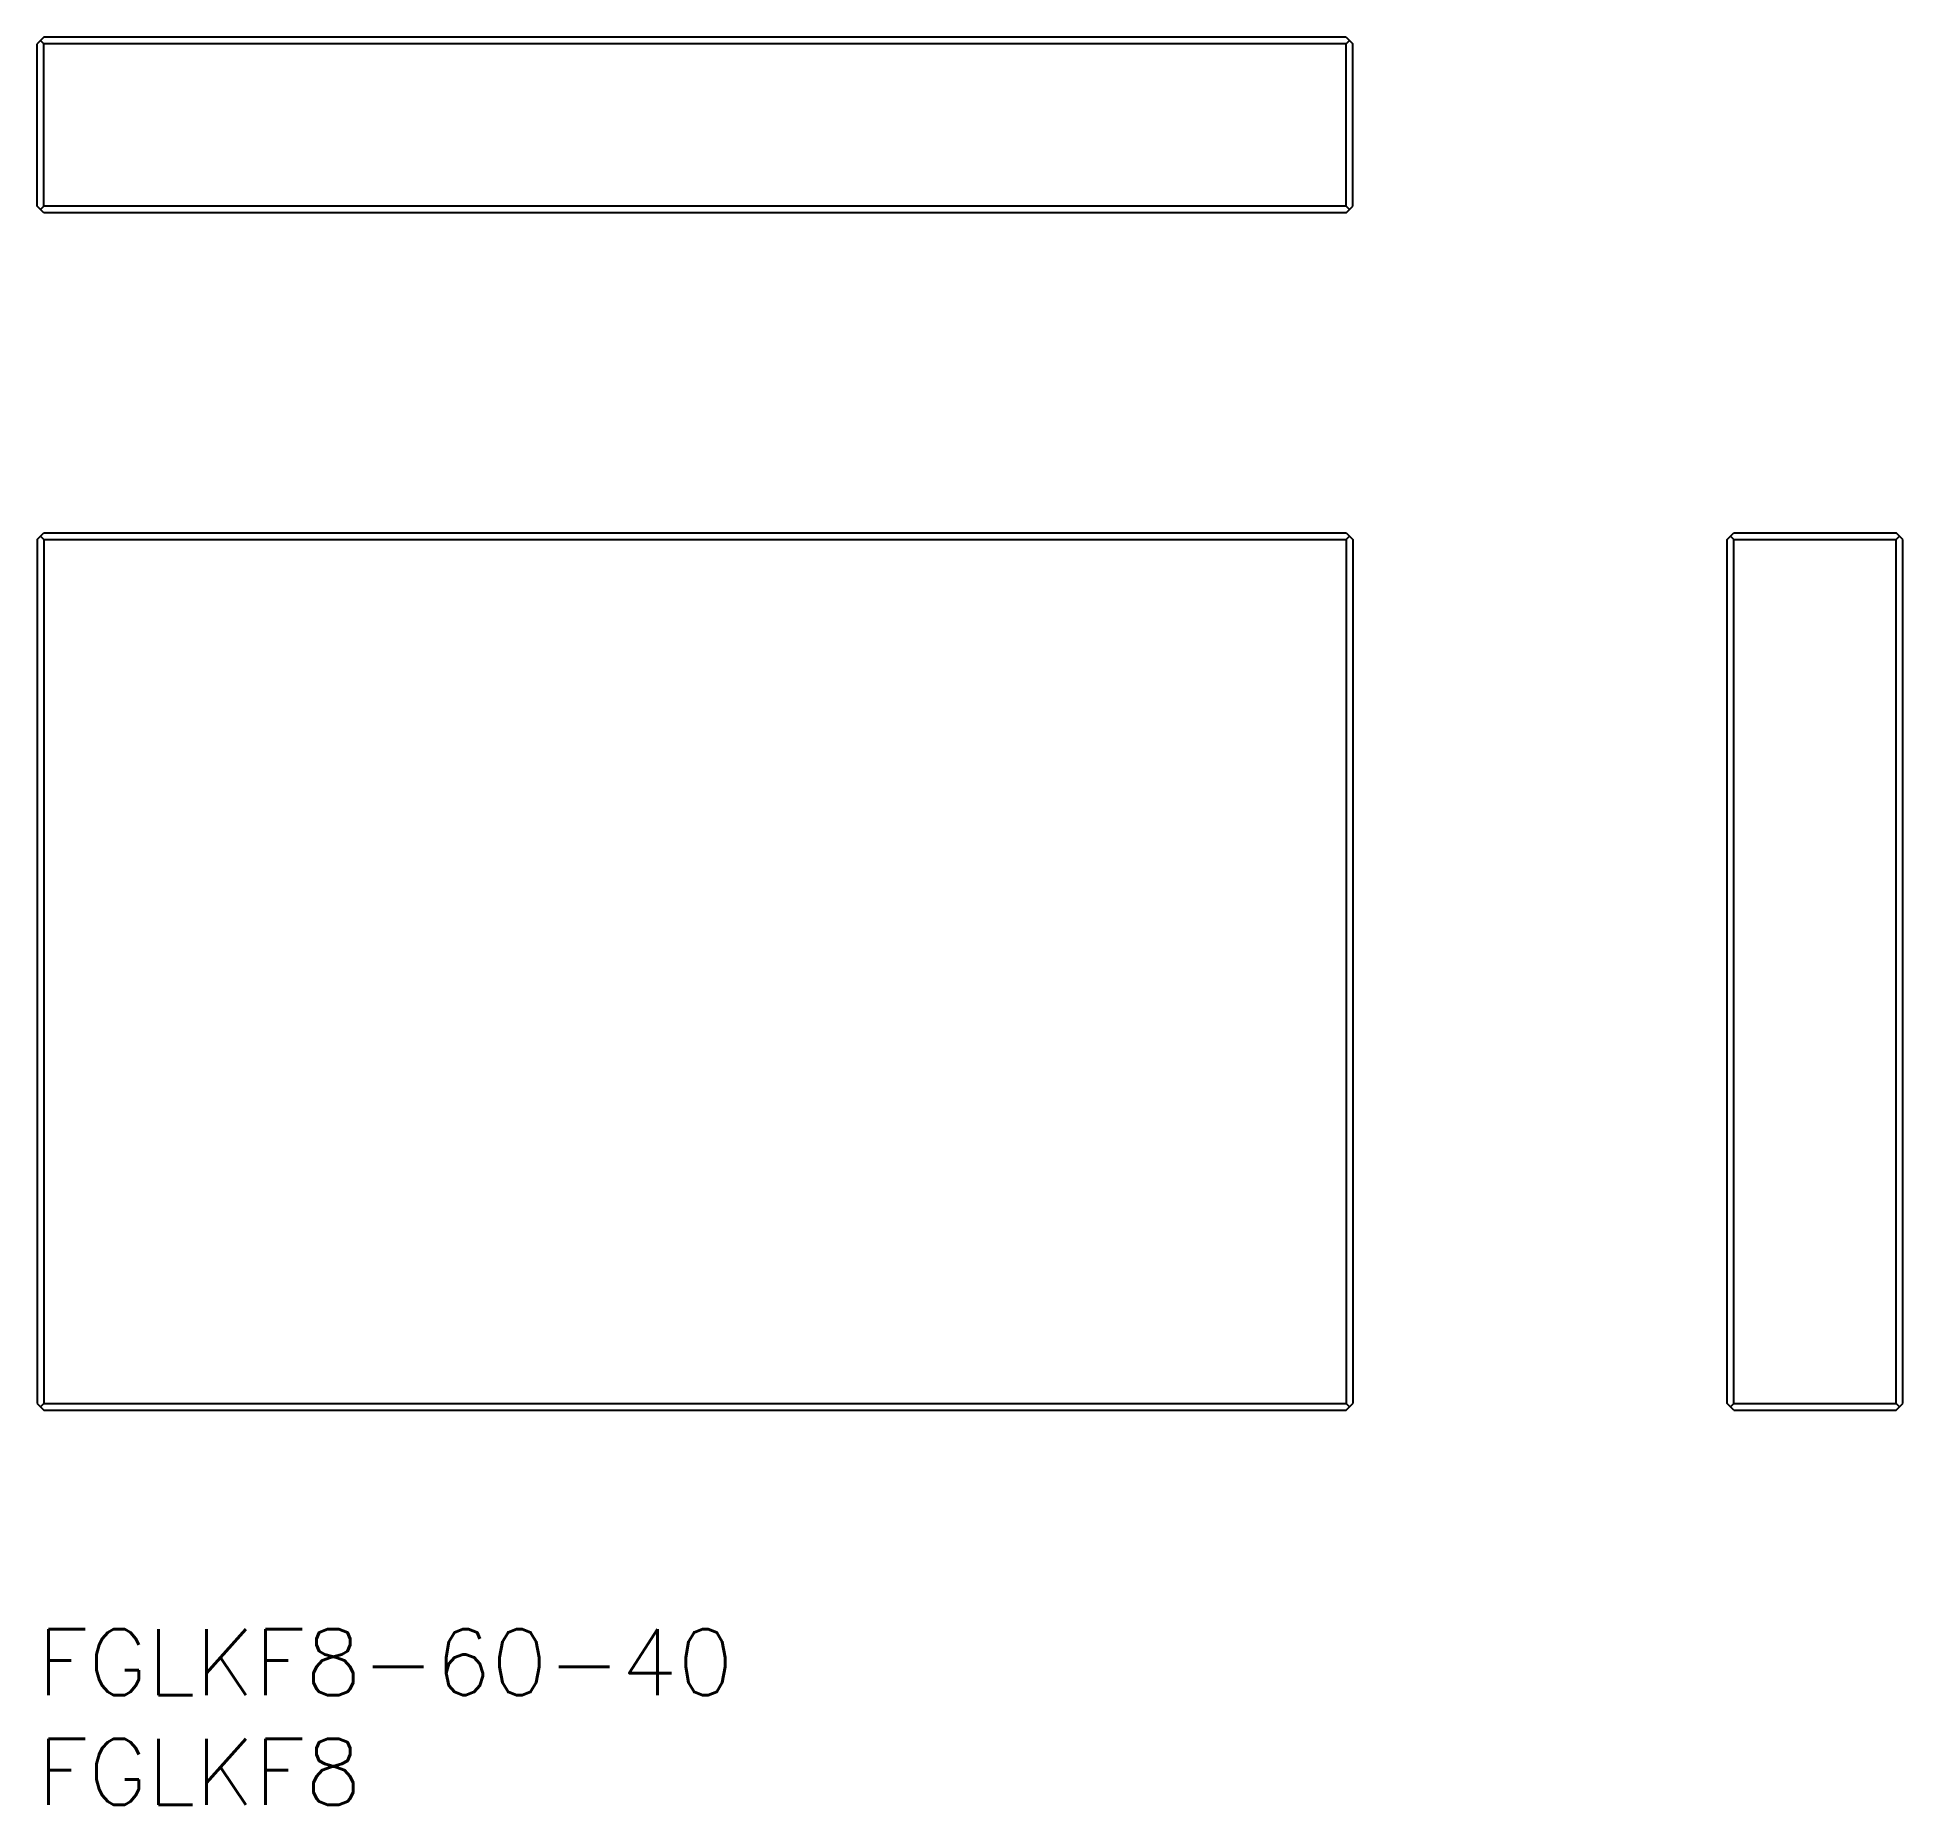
# Model space of a CAD drawing. Extents: x 0 to 85.1, y -8 to 72.6.
import ezdxf

# ---------------------------------------------------------------- set-up
doc = ezdxf.new("R2010")
doc.units = 0
doc.header["$LTSCALE"] = 0.5
doc.layers.add('MSM_CONTINUOUS', color=7, linetype='CONTINUOUS')
doc.layers.add('MSM_PART_NUMBER', color=7, linetype='CONTINUOUS')
doc.styles.get("Standard").update_dxf_attribs({"font": 'txt.shx', "height": 1, "bigfont": 'bigfont.shx'})

# ---------------------------------------------------------------- blocks, each defined once
blk = doc.blocks.new('*U14')
at = {"layer": 'MSM_PART_NUMBER'}
blk.add_text('FGLKF8-60-40', height=3, dxfattribs=at).set_placement((0, -3))
blk = doc.blocks.new('*U15')
at = {"layer": 'MSM_PART_NUMBER'}
blk.add_text('FGLKF8', height=3, dxfattribs=at).set_placement((0, -8))

msp = doc.modelspace()

# ---------------------------------------------------------------- linework, layer by layer
at = {"layer": 'MSM_CONTINUOUS'}
for p, q in [((0.3, 72.606), (0, 72.306)), ((0.3, 72.306), (0.15, 72.456)), ((59.7, 72.606), (0.3, 72.606)), ((59.7, 72.606), (60, 72.306)), ((59.7, 72.306), (59.85, 72.456)), ((0, 64.906), (0, 72.306)), ((59.7, 72.306), (0.3, 72.306)), ((0.3, 64.906), (0.3, 72.306)), ((59.7, 64.906), (59.7, 72.306)), ((60, 64.906), (60, 72.306)), ((0.3, 64.606), (0, 64.906)), ((0.3, 64.906), (0.15, 64.756)), ((59.7, 64.906), (0.3, 64.906)), ((59.7, 64.606), (60, 64.906)), ((59.7, 64.906), (59.85, 64.756)), ((59.7, 64.606), (0.3, 64.606)), ((0, 49.7), (0.3, 50)), ((0, 49.7), (0, 10.3)), ((0.3, 49.7), (0.15, 49.85)), ((0.3, 50), (59.7, 50)), ((0.3, 49.7), (59.7, 49.7)), ((0.3, 49.7), (0.3, 10.3)), ((59.7, 50), (60, 49.7)), ((59.7, 49.7), (59.85, 49.85)), ((59.7, 49.7), (59.7, 10.3)), ((60, 49.7), (60, 10.3)), ((77.079, 49.7), (77.379, 50)), ((77.079, 10.3), (77.079, 49.7)), ((77.379, 49.7), (77.229, 49.85)), ((77.379, 50), (84.779, 50)), ((77.379, 10.3), (77.379, 49.7)), ((77.379, 49.7), (84.779, 49.7)), ((85.079, 49.7), (84.779, 50)), ((84.779, 49.7), (84.929, 49.85)), ((84.779, 10.3), (84.779, 49.7)), ((85.079, 10.3), (85.079, 49.7)), ((0, 10.3), (0.3, 10)), ((0.3, 10.3), (0.15, 10.15)), ((0.3, 10.3), (59.7, 10.3)), ((59.7, 10), (60, 10.3)), ((59.7, 10.3), (59.85, 10.15)), ((77.379, 10), (77.079, 10.3)), ((77.379, 10.3), (77.229, 10.15)), ((77.379, 10.3), (84.779, 10.3)), ((84.779, 10), (85.079, 10.3)), ((84.779, 10.3), (84.929, 10.15)), ((0.3, 10), (59.7, 10)), ((77.379, 10), (84.779, 10))]:
    msp.add_line(p, q, dxfattribs=at)

# ---------------------------------------------------------------- block references
for name in ['*U14', '*U15']:
    msp.add_blockref(name, (0, 0), dxfattribs=at)

doc.saveas('drawing.dxf')
